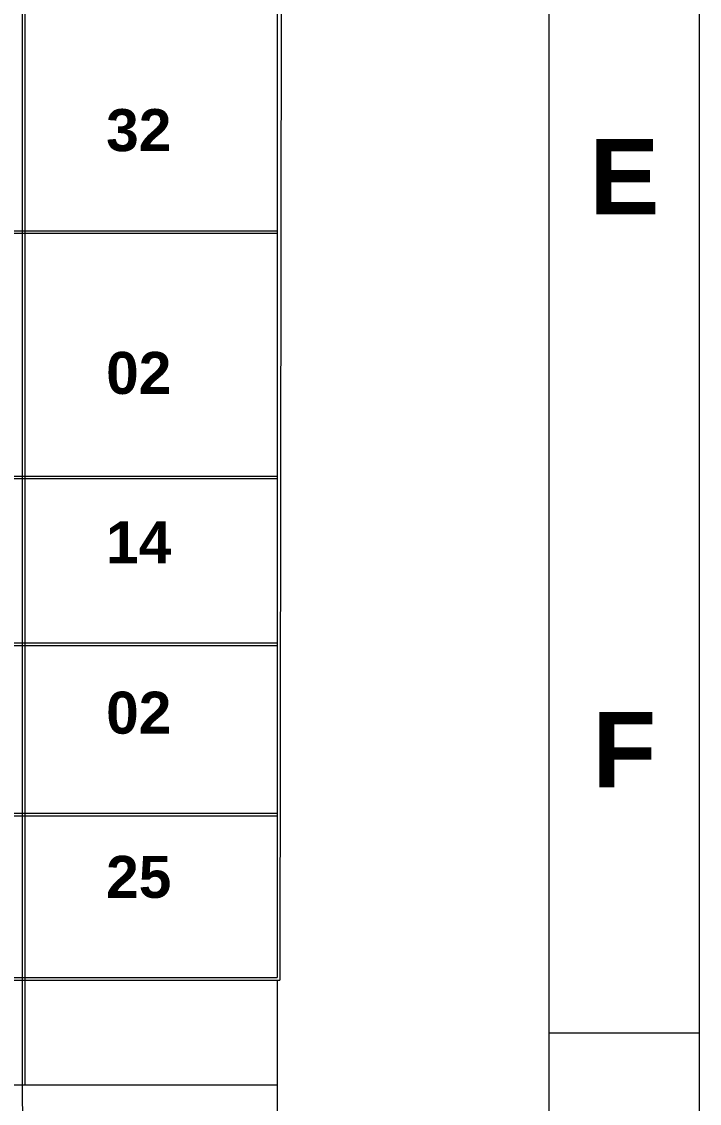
# Model space of a CAD drawing. Header units: inches. Extents: x -250485 to 735580, y -140410 to 288049.
# Drawn here: x 44425.6 to 44612.8, y 21421.7 to 21720.3 of the extents above; entities that cross this region are included whole.
import ezdxf

# ---------------------------------------------------------------- set-up
doc = ezdxf.new("R2010")
doc.units = ezdxf.units.IN
doc.header["$MEASUREMENT"] = 0
for name, color, linetype, lineweight in [('evacuation plan', 162, 'Continuous', 13), ('Inline', 7, 'Continuous', 0), ('Outline', 7, 'Continuous', 0), ('Scale', 7, 'Continuous', 0), ('Scale_Text', 7, 'Continuous', 0), ('Titelblk', 7, 'Continuous', 25), ('TITLE', 7, 'Continuous', 20)]:
    doc.layers.add(name, color=color, linetype=linetype, lineweight=lineweight)
doc.styles.get("Standard").update_dxf_attribs({"font": 'arialbd.ttf', "height": 24})

# ---------------------------------------------------------------- blocks, each defined once
blk = doc.blocks.new('PAGE')
at = {"layer": 'Inline', "color": 252, "lineweight": 15}
blk.add_lwpolyline([(178051640.6285096, 22656441.10754292), (178051640.6285096, 22657235.78731616), (178050505.3636819, 22657235.78731616), (178050505.3636819, 22656441.10754292)], close=True, dxfattribs=at)
at = {"layer": 'Outline', "color": 252, "lineweight": 15}
blk.add_line((178051662.5737594, 22656424.237967), (178051662.5737594, 22657252.6568916), dxfattribs=at)
at = {"layer": 'Scale', "color": 252, "lineweight": 9}
blk.add_line((178051640.6285096, 22656755.66557418), (178051662.5737594, 22656755.66557418), dxfattribs=at)
at = {"layer": 'Scale_Text', "color": 252, "lineweight": 13, "char_height": 10.97262277884799, "width": 8.360260747659858, "attachment_point": 5}
for s, insert in [('E', (178051651.6011368, 22656880.7527331)), ('F', (178051651.6011368, 22656797.05650224))]:
    blk.add_mtext(s, dxfattribs=dict(at, insert=insert))
blk = doc.blocks.new('Title')
at = {"layer": 'Titelblk', "color": 3, "linetype": 'Continuous', "lineweight": 0, "xscale": 3.014611567961765, "yscale": 3.014611567959946, "zscale": 3.014611567966516}
blk.add_blockref('PAGE', (-536855255.8332108, -68388223.95801476), dxfattribs=at)

msp = doc.modelspace()

# ---------------------------------------------------------------- linework, layer by layer
at = {"layer": 'evacuation plan', "color": 11, "ltscale": 10, "true_color": 0xf27172}
for p, q in [((44425.79428693116, 21928.08868704671), (44425.79428693116, 21455.75234517577)), ((44426.48793148726, 21928.08868704671), (44426.48793148726, 21455.75234517577)), ((44496.20625125677, 21928.08868704671), (44496.2062512531, 21456.44598973191)), ((44497.59354036417, 21929.4759761566), (44496.95786123294, 21455.75234517575)), ((44180.90187434639, 21662.62127222995), (44496.20625125348, 21662.62127222995)), ((44180.90187434639, 21661.92762767377), (44496.20625125348, 21661.92762767377)), ((44180.90187434639, 21594.88407050186), (44496.20625125348, 21594.88407050186)), ((44180.90187434639, 21594.19042594569), (44496.20625125348, 21594.19042594569)), ((44180.90187434639, 21548.80644894299), (44496.20625125348, 21548.80644894299)), ((44180.90187434639, 21548.11280438682), (44496.20625125348, 21548.11280438682)), ((44180.90187434639, 21501.77943297082), (44496.20625125348, 21501.77943297082)), ((44180.90187434639, 21501.08578841465), (44496.20625125348, 21501.08578841465)), ((44179.5145852346, 21455.75234517575), (44496.95786123294, 21455.75234517575)), ((44180.90187434787, 21456.44598973191), (44496.2062512531, 21456.44598973191)), ((44425.79428693116, 21455.75234519684), (44425.79428693116, 21426.84828093406)), ((44426.48793148726, 21455.75234519684), (44426.48793148726, 21426.84828093406)), ((44496.2062512531, 21455.75234519505), (44496.2062512531, 21426.84828093406)), ((44179.5145852346, 21426.84828093406), (44496.2062512531, 21426.84828093406)), ((44425.79428693116, 21426.84828093406), (44427.11027812203, 21183.10411378586)), ((44496.2062512531, 21427.09470563448), (44496.2062512531, 21296.03751508799))]:
    msp.add_line(p, q, dxfattribs=at)

# ---------------------------------------------------------------- block references
at = {"layer": 'TITLE', "xscale": 0.6269545389804989, "yscale": 0.6269545389804989, "zscale": 0.6269545337923679}
msp.add_blockref('Title', (106464.4885672983, 75927.39369231169), dxfattribs=at)

# ---------------------------------------------------------------- texts
at = {"layer": 'evacuation plan', "color": 11, "lineweight": -2, "true_color": 0xf27172}
for s, p in [('32', (44448.9671647718, 21684.60589847409)), ('02', (44448.9671647718, 21617.56234130217)), ('14', (44448.9671647718, 21570.79107518713)), ('02', (44448.9671647718, 21523.76405921496)), ('25', (44448.9671647718, 21478.43061597607))]:
    msp.add_text(s, height=11.60316816390774, dxfattribs=at).set_placement(p)

doc.saveas('drawing.dxf')
